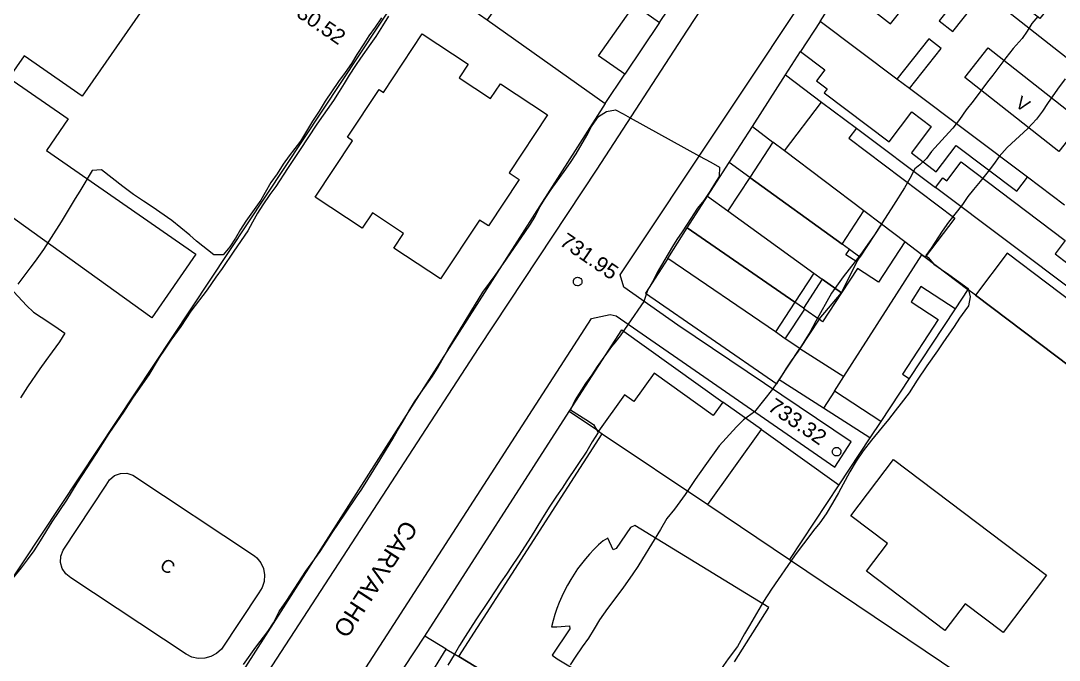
# Model space of a CAD drawing. Header units: metres. Extents: x 322294 to 7190115, y 7390841 to 10157759.
# Drawn here: x 323071.6 to 323192.2, y 7393834.1 to 7393908.4 of the extents above; entities that cross this region are included whole.
import ezdxf
from ezdxf.enums import TextEntityAlignment as Align

# ---------------------------------------------------------------- set-up
doc = ezdxf.new("R2010")
doc.units = ezdxf.units.M
doc.layers.get('0').update_dxf_attribs({"lineweight": 18})
for name, color, linetype, lineweight in [('100_SIST_VIARIO_MEIO_FIO', 1, 'Continuous', 18), ('160_P_SIMP_ASF_TOP', 7, 'Continuous', 18), ('206_MURO_E_MURO_ARRIMO', 7, 'Continuous', 18), ('214_PROJ_BEIRAL_EDIF', 10, 'Continuous', 18), ('216_EDIF_NOTAVEL', 2, 'Continuous', 18), ('228_CONST_FUND_RUINA_E_TOP', 10, 'Continuous', 18), ('604_CURVA_INTERM', 7, 'Continuous', 18), ('606_PTO_COTADO', 7, 'Continuous', 18), ('608_PTO_COTADO_INTERVIA', 1, 'Continuous', 18)]:
    doc.layers.add(name, color=color, linetype=linetype, lineweight=lineweight)
doc.styles.add('Style-Arial', font='arial.ttf', dxfattribs={"height": 1.75})

# ---------------------------------------------------------------- blocks, each defined once
blk = doc.blocks.new('SP10')
at = {"color": 0, "linetype": 'Continuous'}
blk.add_lwpolyline([(-0.03, -0.51), (-0.14, -0.49), (-0.24, -0.46), (-0.31, -0.42), (-0.35, -0.39), (-0.42, -0.31), (-0.47, -0.24), (-0.51, -0.15), (-0.52, -0.09), (-0.52, 0.03), (-0.51, 0.11), (-0.48, 0.2), (-0.44, 0.27), (-0.4, 0.33), (-0.32, 0.39), (-0.23, 0.44), (-0.15, 0.48), (-0.1, 0.48), (-0.03, 0.48), (0.08, 0.48), (0.19, 0.44), (0.27, 0.4), (0.35, 0.32), (0.41, 0.23), (0.46, 0.11), (0.48, 0.03), (0.48, -0.03), (0.47, -0.08), (0.44, -0.21), (0.38, -0.3), (0.31, -0.38), (0.23, -0.44), (0.1, -0.49), (0.02, -0.51)], close=True, dxfattribs=at)

msp = doc.modelspace()

# ---------------------------------------------------------------- linework, layer by layer
at = {"layer": '100_SIST_VIARIO_MEIO_FIO'}
for points in [[(322966.512, 7393890.6), (322967.178, 7393891.544), (322992.808, 7393927.89), (323006.096, 7393946.637), (323012.961, 7393956.309), (323016.394, 7393961.144), (323032.706, 7393984.352), (323041.062, 7393996.538), (323041.673, 7393996.951), (323045.595, 7393997.873), (323144.712, 7393927.284), (323154.562, 7393920.213), (323155.136, 7393916.657), (323148.928, 7393907.171), (323138.514, 7393891.13)], [(323105.681, 7393823.887), (323137.902, 7393873.806), (323140.059, 7393874.256), (323140.772, 7393874.1), (323166.145, 7393856.492), (323168.048, 7393859.441), (323147.906, 7393873), (323141.655, 7393877.432), (323141.231, 7393878.856), (323164.687, 7393914.155), (323173.686, 7393927.822), (323181.871, 7393941.059), (323196.3, 7393962.835)], [(323138.514, 7393891.13), (323124.799, 7393870.406), (323086.03, 7393810.731)]]:
    msp.add_lwpolyline(points, dxfattribs=at)
at = {"layer": '206_MURO_E_MURO_ARRIMO'}
for p, q in [((323145.788, 7393908.198), (323141.764, 7393902.186)), ((323160.435, 7393902.096), (323162.186, 7393904.823)), ((323156.579, 7393896.09), (323160.435, 7393902.096)), ((323153.9, 7393891.919), (323156.579, 7393896.09)), ((323151.383, 7393887.999), (323153.9, 7393891.919)), ((323135.319, 7393862.963), (323141.408, 7393872.459)), ((323141.408, 7393872.459), (323153.14, 7393864.078)), ((323164.849, 7393863.352), (323159.698, 7393866.654)), ((323118.536, 7393836.881), (323135.319, 7393862.963)), ((323170.214, 7393859.912), (323164.849, 7393863.352)), ((323157.621, 7393860.878), (323166.61, 7393854.457)), ((323116.145, 7393833.227), (323118.536, 7393836.881))]:
    msp.add_line(p, q, dxfattribs=at)
for points in [[(323160.435, 7393902.096), (323164.618, 7393898.949)], [(323156.579, 7393896.09), (323158.96, 7393894.289)], [(323168.666, 7393895.903), (323177.837, 7393889.003)], [(323156.279, 7393890.196), (323153.9, 7393891.919)], [(323171.557, 7393884.757), (323169.054, 7393880.937)], [(323169.054, 7393880.937), (323167.842, 7393881.816)], [(323168.692, 7393880.384), (323169.054, 7393880.937)], [(323162.501, 7393874.998), (323161.516, 7393875.68)], [(323166.121, 7393865.34), (323164.849, 7393863.352)], [(323138.704, 7393860.685), (323135.319, 7393862.963)], [(323121.029, 7393835.369), (323118.536, 7393836.881)]]:
    msp.add_lwpolyline(points, dxfattribs=at)
at = {"layer": '214_PROJ_BEIRAL_EDIF'}
for points in [[(323195.748, 7393916.034), (323189.953, 7393908.67), (323188.421, 7393909.876), (323186.895, 7393911.077), (323188.843, 7393913.553), (323192.688, 7393918.439), (323187.465, 7393922.545), (323183.685, 7393917.741), (323182, 7393919.067), (323185.779, 7393923.869), (323178.228, 7393929.805), (323172.265, 7393920.519), (323181.886, 7393912.947), (323183.452, 7393911.715), (323201.164, 7393897.775)], [(323192.838, 7393886.949), (323188.516, 7393890.201), (323174.818, 7393900.507), (323178.497, 7393905.183), (323177.058, 7393906.316), (323173.354, 7393901.609), (323164.433, 7393908.322), (323167.059, 7393912.412), (323172.61, 7393908.044), (323175.517, 7393911.738), (323169.611, 7393916.386), (323172.265, 7393920.519), (323181.886, 7393912.947), (323178.287, 7393908.375), (323179.853, 7393907.143), (323183.452, 7393911.715), (323201.164, 7393897.775)], [(323154.514, 7393833.887), (323158.48, 7393840.195), (323142.93, 7393849.724), (323142.43, 7393849.504), (323140.777, 7393847.046), (323140.4, 7393846.899), (323139.777, 7393848.244), (323139.257, 7393847.961), (323138.711, 7393847.464), (323138.185, 7393846.946), (323137.678, 7393846.408), (323137.193, 7393845.849), (323136.73, 7393845.273), (323136.289, 7393844.678), (323135.871, 7393844.066), (323135.477, 7393843.439), (323135.108, 7393842.796), (323134.764, 7393842.14), (323134.445, 7393841.471), (323134.153, 7393840.789), (323133.887, 7393840.098), (323133.648, 7393839.396), (323133.437, 7393838.686), (323133.253, 7393837.968), (323133.88, 7393837.937), (323135.353, 7393838.065), (323135.39, 7393837.716), (323133.324, 7393834.644), (323133.895, 7393834.247), (323148.486, 7393825.43)]]:
    msp.add_lwpolyline(points, dxfattribs=at)
for points in [[(323145.788, 7393908.198), (323148.777, 7393912.663), (323135.436, 7393922.102), (323125.772, 7393908.506), (323139.475, 7393898.767), (323141.764, 7393902.186), (323138.719, 7393904.34), (323142.896, 7393910.244)], [(323188.516, 7393890.201), (323174.818, 7393900.507), (323173.354, 7393901.609), (323164.433, 7393908.322), (323162.186, 7393904.823), (323165.002, 7393902.693), (323164.026, 7393901.403), (323165.256, 7393900.472), (323164.912, 7393900.017), (323172.456, 7393894.309), (323175.108, 7393897.813), (323177.359, 7393896.11), (323175.039, 7393893.043), (323177.941, 7393890.848), (323180.253, 7393893.903), (323187.289, 7393888.579)], [(323183.954, 7393905.241), (323194.872, 7393896.648), (323192.159, 7393893.201), (323181.241, 7393901.793)], [(323171.557, 7393884.757), (323169.527, 7393886.293), (323160.316, 7393893.263), (323164.618, 7393898.949), (323168.666, 7393895.903), (323167.798, 7393894.756), (323180.09, 7393885.456), (323176.648, 7393880.906), (323176.261, 7393881.198), (323174.274, 7393882.702)], [(323156.279, 7393890.196), (323166.996, 7393882.429), (323169.527, 7393886.293), (323160.316, 7393893.263), (323158.96, 7393894.289)], [(323194.471, 7393876.488), (323177.837, 7393889.003), (323178.7, 7393890.142), (323179.16, 7393889.794), (323180.83, 7393892.002), (323192.906, 7393882.865), (323191.722, 7393881.3), (323195.786, 7393878.225)], [(323167.842, 7393881.816), (323166.996, 7393882.429), (323156.279, 7393890.196), (323153.727, 7393886.301), (323163.726, 7393879.054), (323164.701, 7393878.357), (323166.92, 7393876.769), (323168.692, 7393880.384), (323167.441, 7393881.204)], [(323161.516, 7393875.68), (323149.025, 7393884.327), (323151.383, 7393887.999), (323153.727, 7393886.301), (323163.726, 7393879.054)], [(323161.516, 7393875.68), (323159.252, 7393872.224), (323146.742, 7393880.771), (323149.025, 7393884.327)], [(323166.92, 7393876.769), (323164.717, 7393873.405), (323164.333, 7393873.73), (323162.081, 7393870.291), (323167.211, 7393867.045), (323176.261, 7393881.198), (323174.274, 7393882.702), (323171.212, 7393878.027), (323168.785, 7393879.616)], [(323180.119, 7393874.902), (323176.16, 7393877.496), (323175.005, 7393875.732), (323178.169, 7393873.659), (323174.022, 7393867.328), (323174.784, 7393866.828), (323171.481, 7393861.829), (323166.121, 7393865.34), (323167.211, 7393867.045), (323176.261, 7393881.198), (323176.648, 7393880.906), (323181.607, 7393877.154)], [(323196.045, 7393875.303), (323195.377, 7393874.42), (323186.176, 7393881.383), (323182.477, 7393876.495), (323195.439, 7393866.688), (323199.761, 7393872.507)], [(323160.396, 7393871.442), (323159.252, 7393872.224), (323146.742, 7393880.771), (323144.153, 7393876.74), (323159.404, 7393866.205), (323159.698, 7393866.654), (323162.081, 7393870.291)], [(323162.655, 7393874.891), (323164.333, 7393873.73), (323166.92, 7393876.769), (323164.701, 7393878.357), (323162.501, 7393874.998)], [(323160.871, 7393845.771), (323180.541, 7393832.536), (323190.974, 7393825.296), (323192.761, 7393827.871), (323194.56, 7393830.463), (323197.717, 7393835.014), (323205.901, 7393829.594), (323209.621, 7393834.51), (323204.496, 7393838.387), (323201.15, 7393833.965), (323194.703, 7393838.843), (323208.17, 7393856.641), (323195.439, 7393866.688), (323182.477, 7393876.495), (323181.607, 7393877.154), (323180.119, 7393874.902), (323174.784, 7393866.828), (323171.481, 7393861.829), (323170.214, 7393859.912), (323166.61, 7393854.457)], [(323164.333, 7393873.73), (323162.081, 7393870.291), (323160.396, 7393871.442), (323162.655, 7393874.891)], [(323138.704, 7393860.685), (323139.146, 7393860.388), (323151.387, 7393852.152), (323157.621, 7393860.878), (323153.14, 7393864.078), (323152.036, 7393862.533), (323145.162, 7393867.443), (323142.811, 7393864.151), (323141.731, 7393864.923)], [(323190.974, 7393825.296), (323211.392, 7393811.127), (323196.853, 7393789.425), (323184.096, 7393797.142), (323180.069, 7393799.578), (323176.073, 7393801.996), (323172.172, 7393804.36), (323168.283, 7393806.718), (323164.394, 7393809.076), (323159.216, 7393812.216), (323154.058, 7393815.343), (323149.787, 7393817.933), (323145.959, 7393820.253), (323142.025, 7393822.639), (323137.926, 7393825.124), (323134.89, 7393826.965), (323133.932, 7393827.546), (323122.481, 7393834.489), (323139.146, 7393860.388), (323151.387, 7393852.152), (323160.871, 7393845.771), (323180.541, 7393832.536)], [(323172.948, 7393857.407), (323190.746, 7393843.94), (323185.71, 7393837.284), (323181.272, 7393840.642), (323178.921, 7393837.536), (323169.828, 7393844.416), (323172.262, 7393847.632), (323167.995, 7393850.861)], [(323130.567, 7393824.411), (323128.401, 7393825.735), (323128.065, 7393825.94), (323128.811, 7393827.16), (323127.978, 7393827.669), (323127.232, 7393826.449), (323118.747, 7393831.636), (323121.029, 7393835.369), (323122.481, 7393834.489), (323133.932, 7393827.546), (323131.748, 7393823.72)]]:
    msp.add_lwpolyline(points, close=True, dxfattribs=at)
at = {"layer": '216_EDIF_NOTAVEL'}
msp.add_lwpolyline([(323049.295, 7393953.8), (323082.053, 7393931.096), (323079.814, 7393927.865), (323087.974, 7393922.209), (323085.745, 7393918.992), (323090.091, 7393915.979), (323078.754, 7393899.622), (323071.997, 7393904.306), (323070.24, 7393901.771), (323077.14, 7393896.989), (323074.587, 7393893.305), (323091.956, 7393881.267), (323086.831, 7393873.873), (323045.537, 7393903.579)], dxfattribs=at)
for points in [[(323121.331, 7393911.663), (323125.772, 7393908.506), (323139.475, 7393898.767), (323096.815, 7393831.918), (323088.597, 7393819.464), (323065.358, 7393835.625), (323117.512, 7393914.377)], [(323132.79, 7393897.448), (323128.338, 7393890.726), (323129.509, 7393889.951), (323125.929, 7393884.547), (323124.883, 7393885.24), (323120.355, 7393878.405), (323114.952, 7393881.984), (323116.082, 7393883.69), (323112.461, 7393886.088), (323111.272, 7393884.293), (323105.807, 7393887.913), (323110.143, 7393894.459), (323109.55, 7393894.852), (323113.232, 7393900.411), (323113.738, 7393900.075), (323118.242, 7393906.875), (323123.571, 7393903.346), (323122.533, 7393901.78), (323126.175, 7393899.367), (323127.309, 7393901.079)]]:
    msp.add_lwpolyline(points, close=True, dxfattribs=at)
at = {"layer": '228_CONST_FUND_RUINA_E_TOP'}
msp.add_lwpolyline([(323098.759, 7393846.212), (323099.028, 7393845.979), (323099.495, 7393845.394), (323099.804, 7393844.713), (323099.936, 7393843.977), (323099.884, 7393843.231), (323099.65, 7393842.52), (323099.248, 7393841.889), (323094.918, 7393835.353), (323094.363, 7393834.854), (323093.705, 7393834.498), (323092.982, 7393834.305), (323092.234, 7393834.287), (323091.502, 7393834.443), (323090.828, 7393834.767), (323077.44, 7393843.633), (323076.853, 7393844.093), (323076.438, 7393844.714), (323076.238, 7393845.434), (323076.272, 7393846.18), (323076.523, 7393846.851), (323081.529, 7393854.412), (323081.913, 7393855.052), (323082.487, 7393855.529), (323083.187, 7393855.788), (323083.934, 7393855.801), (323084.642, 7393855.566)], close=True, dxfattribs=at)
at = {"layer": '604_CURVA_INTERM', "flags": 128}
for points, elevation in [([(323114.335, 7393908.921), (323113.643, 7393907.804), (323112.86, 7393906.587), (323112.286, 7393905.742), (323111.054, 7393904.066), (323110.479, 7393903.213), (323109.741, 7393902.066), (323109.172, 7393901.097), (323108.591, 7393900.165), (323107.92, 7393899.139), (323106.011, 7393896.372), (323104.003, 7393893.31), (323102.59, 7393891.238), (323101.237, 7393889.132), (323100.535, 7393888.196), (323099.731, 7393887.018), (323099.101, 7393886.023), (323098.52, 7393884.979), (323097.999, 7393883.968), (323096.345, 7393881.604), (323095.012, 7393879.592), (323094.266, 7393878.578), (323093.261, 7393877.131), (323091.352, 7393874.648), (323090.193, 7393872.848), (323089.054, 7393871.279), (323088.336, 7393870.237), (323087.704, 7393869.248), (323086.486, 7393867.247), (323084.682, 7393864.632), (323084.085, 7393863.767), (323083.529, 7393862.905), (323081.838, 7393860.408), (323080.392, 7393858.08), (323078.146, 7393854.649), (323076.912, 7393852.684), (323075.208, 7393850.149), (323073.852, 7393847.937), (323073.13, 7393846.802), (323072.373, 7393845.734), (323071.659, 7393844.795), (323069.922, 7393842.664)], 732), ([(323189.73, 7393908.906), (323189.047, 7393908.1), (323188.498, 7393907.184), (323187.906, 7393906.336), (323186.876, 7393905.192), (323186.011, 7393904.107), (323184.513, 7393902.084), (323183.876, 7393901.301), (323182.218, 7393899.05), (323181.394, 7393898.047), (323180.637, 7393896.922), (323179.876, 7393895.928), (323178.951, 7393894.954), (323177.361, 7393893.208), (323176.786, 7393892.385), (323176.006, 7393891.657), (323175.461, 7393891.205), (323174.858, 7393890.081), (323174.243, 7393888.986), (323172.973, 7393886.952), (323171.655, 7393884.915), (323171.407, 7393884.574), (323170.759, 7393883.533), (323169.997, 7393882.418), (323169.156, 7393881.25), (323168.527, 7393880.412), (323167.105, 7393878.652), (323165.774, 7393876.733), (323163.943, 7393873.466), (323163.282, 7393872.258), (323162.595, 7393871.12), (323161.883, 7393869.981), (323161.093, 7393868.878), (323160.449, 7393867.929), (323159.921, 7393867.037), (323158.917, 7393865.587), (323156.838, 7393862.95), (323155.538, 7393862.012), (323154.736, 7393861.188), (323152.719, 7393859), (323151.072, 7393856.674), (323149.936, 7393855.064), (323148.755, 7393853.331), (323147.55, 7393851.628), (323146.66, 7393850.551), (323145.914, 7393849.247), (323143.815, 7393845.861), (323143.266, 7393844.968), (323142.706, 7393844.112), (323141.517, 7393842.458), (323139.766, 7393840.097), (323138.819, 7393838.774), (323138.206, 7393837.703), (323137.564, 7393836.647), (323136.823, 7393835.615), (323136, 7393834.418), (323135.417, 7393833.531)], 733), ([(323113.519, 7393908.726), (323112.792, 7393907.637), (323112.039, 7393906.653), (323111.462, 7393905.714), (323110.652, 7393904.473), (323110.016, 7393903.426), (323109.307, 7393902.383), (323108.529, 7393901.329), (323106.984, 7393899.051), (323106.251, 7393897.889), (323105.487, 7393896.718), (323104.104, 7393894.393), (323102.8, 7393892.689), (323102.1, 7393891.724), (323101.385, 7393890.607), (323100.673, 7393889.617), (323100.004, 7393888.427), (323099.478, 7393887.534), (323097.747, 7393885.111), (323097.148, 7393884.151), (323096.563, 7393883.117), (323095.885, 7393882.139), (323095.116, 7393881.203), (323094.038, 7393881.19), (323092.044, 7393882.779), (323091.241, 7393883.478), (323089.163, 7393885.198), (323086.865, 7393886.767), (323085.875, 7393887.418), (323084.727, 7393888.211), (323083.457, 7393889.117), (323080.997, 7393891.081), (323079.918, 7393890.994), (323078.489, 7393888.597), (323077.929, 7393887.731), (323076.305, 7393885.009), (323074.255, 7393881.812), (323073.299, 7393880.436), (323072.679, 7393879.65), (323071.293, 7393877.77)], 731), ([(323192.893, 7393901.65), (323192.015, 7393900.465), (323190.842, 7393898.796), (323190.252, 7393897.896), (323189.592, 7393896.973), (323188.57, 7393895.885), (323186.182, 7393893.666), (323185.22, 7393892.62), (323184.588, 7393891.692), (323183.809, 7393890.677), (323183.048, 7393889.726), (323182.242, 7393888.78), (323181.609, 7393887.991), (323180.984, 7393887.051), (323179.354, 7393884.985), (323178.632, 7393883.938), (323177.329, 7393881.967), (323176.709, 7393881.117), (323176.984, 7393880.892), (323177.658, 7393880.116), (323178.534, 7393879.48), (323179.412, 7393878.902), (323181.624, 7393877.291), (323181.879, 7393876.312), (323181.664, 7393875.269), (323181.241, 7393874.686), (323180.648, 7393873.823), (323180.022, 7393872.869), (323178.705, 7393870.971), (323178.078, 7393870.038), (323176.832, 7393868.295), (323175.71, 7393866.608), (323174.77, 7393865.159), (323173.866, 7393863.965), (323173.159, 7393863.07), (323172.384, 7393862.042), (323171.658, 7393861.153), (323170.394, 7393859.665), (323169.443, 7393858.411), (323168.623, 7393857.215), (323167.899, 7393855.971), (323166.58, 7393853.53), (323165.879, 7393852.311), (323165.138, 7393851.092), (323164.427, 7393850.041), (323163.681, 7393849.163), (323162.906, 7393848.117), (323162.132, 7393847.11), (323161.475, 7393846.211), (323158.805, 7393842.341), (323157.854, 7393840.892), (323156.259, 7393838.106), (323155.672, 7393837.14), (323154.84, 7393835.676), (323153.786, 7393834.246), (323152.671, 7393832.683)], 734), ([(323097.488, 7393833.562), (323098.925, 7393835.574), (323100.325, 7393837.408), (323100.951, 7393838.398), (323101.633, 7393839.738), (323102.502, 7393841.026), (323104.729, 7393844.42), (323106.379, 7393846.717), (323107.859, 7393848.989), (323109.267, 7393851.056), (323110.607, 7393853.068), (323111.222, 7393853.959), (323113.302, 7393857.316), (323114.105, 7393858.596), (323114.826, 7393859.811), (323115.363, 7393860.789), (323116.011, 7393861.853), (323116.679, 7393863.001), (323117.355, 7393864.085), (323118.032, 7393865.12), (323119.427, 7393867.1), (323120.008, 7393868.005), (323121.235, 7393870.226), (323123.87, 7393874.547), (323125.271, 7393876.851), (323126.701, 7393878.785), (323127.403, 7393879.812), (323128.023, 7393880.68), (323130.154, 7393883.792), (323130.807, 7393884.764), (323131.343, 7393885.645), (323131.934, 7393886.81), (323132.5, 7393887.748), (323133.201, 7393888.804), (323134.71, 7393890.87), (323135.461, 7393891.91), (323136.107, 7393892.913), (323137.367, 7393895.063), (323137.879, 7393896.117), (323138.707, 7393897.281), (323139.642, 7393897.848), (323140.692, 7393898.059), (323141.57, 7393897.567), (323142.396, 7393897.108), (323150.447, 7393892.646), (323151.756, 7393891.981), (323152.775, 7393891.389), (323152.737, 7393890.291), (323152.176, 7393889.461), (323151.643, 7393888.561), (323150.949, 7393887.503), (323150.197, 7393886.61), (323149.024, 7393884.753), (323148.439, 7393883.88), (323147.794, 7393882.987), (323147.292, 7393882.159), (323145.539, 7393879.15), (323144.977, 7393878.061), (323144.402, 7393877.042), (323143.989, 7393875.777), (323142.144, 7393873.147), (323141.217, 7393871.762), (323140.485, 7393870.842), (323140.227, 7393870.552), (323138.554, 7393868.229), (323137.928, 7393867.249), (323137.183, 7393866.217), (323135.985, 7393864.334), (323135.469, 7393863.169), (323137.247, 7393862.034), (323138.132, 7393861.461), (323138.689, 7393860.531), (323137.99, 7393859.458), (323137.353, 7393858.383), (323135.044, 7393854.903), (323134.48, 7393854.069), (323133.82, 7393853.134), (323133.052, 7393851.974), (323132.222, 7393850.602), (323131.434, 7393849.336), (323130.871, 7393848.469), (323129.421, 7393846.175), (323128.604, 7393844.982), (323128.008, 7393844.065), (323127.378, 7393843.158), (323125.991, 7393840.994), (323124.463, 7393838.755), (323123.221, 7393836.824), (323122.559, 7393835.788), (323121.955, 7393834.691), (323121.209, 7393833.497)], 732), ([(323070.794, 7393876.896), (323072.3, 7393875.284), (323073.078, 7393874.534), (323073.974, 7393873.931), (323074.882, 7393873.354), (323075.944, 7393872.647), (323076.741, 7393872.088), (323076.125, 7393871.071), (323075.282, 7393869.912), (323074.53, 7393868.919), (323073.821, 7393867.932), (323072.395, 7393865.843), (323071.597, 7393864.58)], 731)]:
    msp.add_lwpolyline(points, dxfattribs=dict(at, elevation=elevation))

# ---------------------------------------------------------------- block references
at = {"layer": '608_PTO_COTADO_INTERVIA', "rotation": 325.5688295630279}
for p in [(323136.314, 7393878.075, 731.955), (323166.387, 7393858.302, 733.32)]:
    msp.add_blockref('SP10', p, dxfattribs=at)

# ---------------------------------------------------------------- texts
at = {"layer": '160_P_SIMP_ASF_TOP', "style": 'Style-Arial'}
msp.add_text('CARVALHO', height=2, rotation=237.15862, dxfattribs=at).set_placement((323116.998, 7393849.959), align=Align.MIDDLE_LEFT)
at = {"layer": '214_PROJ_BEIRAL_EDIF', "style": 'Style-Arial'}
msp.add_text('V', height=1.5, rotation=325.56883, dxfattribs=at).set_placement((323186.982, 7393898.508))
at = {"layer": '228_CONST_FUND_RUINA_E_TOP', "style": 'Style-Arial'}
msp.add_text('C', height=1.5, rotation=325.56883, dxfattribs=at).set_placement((323087.63, 7393844.806))
at = {"layer": '606_PTO_COTADO', "style": 'Style-Arial'}
msp.add_text('730.52', height=1.75, rotation=325.56883, dxfattribs=at).set_placement((323105.961, 7393908.353, 730.52), align=Align.MIDDLE_CENTER)
at = {"layer": '608_PTO_COTADO_INTERVIA', "style": 'Style-Arial'}
for s, p in [('731.95', (323137.644, 7393881.029, 731.955)), ('733.32', (323161.823, 7393861.821, 733.32))]:
    msp.add_text(s, height=1.75, rotation=325.56883, dxfattribs=at).set_placement(p, align=Align.MIDDLE_CENTER)

doc.saveas('drawing.dxf')
